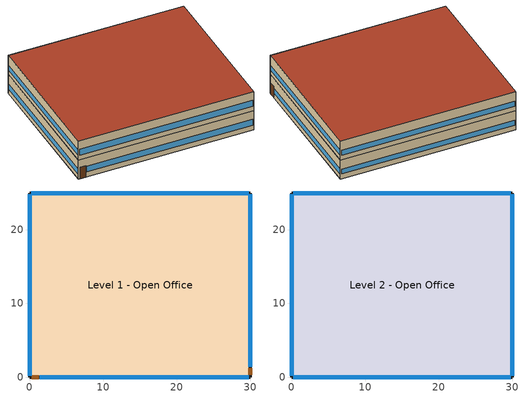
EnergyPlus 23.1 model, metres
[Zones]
Level 1 - Open Office
 floor ground (constr-slab): 0,25 30,25 30,0 0,0 z0
 wall outside (constr-wall): 0,0 30,0 30,25 0,25 0,0 z0:3.6
 window (Repair Glazing Construction): 1.41,0 29.8,0 z0.9:1.99; 30,1.41 30,24.8 / 29.8,25 0.2,25 / 0,24.8 0,0.2 z0.9:1.81
 door (Repair Door Construction): 0.3,0 1.21,0 z0:2.13
 door (Service Door Construction): 30,0.3 30,1.21 z0:2.13
Level 2 - Open Office
 floor to Level 1 - Open Office (constr-default-interiorfloor): 0,25 30,25 30,0 0,0 z3.6
 wall outside (constr-wall): 0,0 30,0 30,25 0,25 0,0 z3.6:7.2
 window (Repair Glazing Construction): 0.2,0 29.8,0 z4.5:5.59; 30,0.2 30,24.8 / 29.8,25 0.2,25 / 0,24.8 0,0.2 z4.5:5.41
 roof outside (constr-roof): 0,0 30,0 30,25 0,25 z7.2
[Building]
Office Building: 0
[Site:Location]
Tucson AZ: 32.22174, -110.926, -7, 758
[SizingPeriod:DesignDay]
Tucson-Davis-Monthan.AFB Ann Clg .4% Condns DB=>MWB: 6, 21, SummerDesignDay, 40.8, 16.9, DefaultMultipliers, , WetBulb, 18.6, , , , 6, 91810, 4.6, 310, No, No, No, ASHRAETau2017, , , 0.357, 2.321
Tucson-Davis-Monthan.AFB Ann Htg 99.6% Condns DB: 12, 21, WinterDesignDay, 0.1, 0, DefaultMultipliers, , WetBulb, 0.1, , , , , 91810, 2.4, 140, No, No, No, ASHRAEClearSky, , , , , 0
[Site:GroundTemperature:BuildingSurface]
18, 18, 18, 18, 18, 18, 18, 18, 18, 18, 18, 18
[Material]
mat-s1: MediumRough, 0.1524, 1.95, 2240, 900
mat-lib-m01-100mm-brick: MediumRough, 0.1016, 0.89, 1920, 790
mat-lib-i02-50mm-insulation-board: MediumRough, 0.0508, 0.03, 43, 1210
mat-lib-g01a-19mm-gypsum-board: MediumSmooth, 0.019, 0.16, 800, 1090
mat-lib-f16-acoustic-tile: MediumSmooth, 0.0191, 0.06, 368, 590
mat-lib-m14a-100mm-heavyweight-concrete; mat-r3: MediumRough, 0.1016, 1.95, 2240, 900
mat-r1: Rough, 0.0095, 0.16, 1120, 1460
mat-r2: MediumRough, 0.0762, 0.03, 43, 1210
[Construction]
constr-slab: mat-s1
constr-wall: mat-lib-m01-100mm-brick, mat-lib-i02-50mm-insulation-board, mat-lib-f04-wall-air-space-resistance, mat-lib-g01a-19mm-gypsum-board
constr-default-interiorfloor: mat-lib-f16-acoustic-tile, mat-lib-f05-ceiling-air-space-resistance, mat-lib-m14a-100mm-heavyweight-concrete
constr-roof: mat-r1, mat-r2, mat-r3
Repair Glazing Construction: Repair Glazing
Repair Door Construction: Repair Door Panel
Service Door Construction: Service Door Panel
[Material:NoMass]
mat-lib-f04-wall-air-space-resistance: MediumRough, 0.15
mat-lib-f05-ceiling-air-space-resistance: MediumRough, 0.18
Repair Door Panel; Service Door Panel: MediumSmooth, 0.33, 0.9, 0.6, 0.6
[WindowMaterial:SimpleGlazingSystem]
Repair Glazing: 2.4, 0.35, 0.5
[Zone]
Level 1 - Open Office; Level 2 - Open Office: , , , , , , , 2700, 750
[ZoneInfiltration:DesignFlowRate]
Level 1 - Open Office Infiltration: Level 1 - Open Office, Always On, Flow/ExteriorWallArea, , , 0.00056896
Level 2 - Open Office Infiltration: Level 2 - Open Office, Always On, Flow/ExteriorWallArea, , , 0.00056896
[People]
Level 1 - Open Office People: Level 1 - Open Office, sch-lib-office-occupancy, People, 75, , , , , Activity 120 W
Level 2 - Open Office People: Level 2 - Open Office, sch-lib-office-occupancy, People, 75, , , , , Activity 120 W
[Lights]
Level 1 - Open Office Lights: Level 1 - Open Office, sch-lib-office-lighting, Watts/Area, , 8
Level 2 - Open Office Lights: Level 2 - Open Office, sch-lib-office-lighting, Watts/Area, , 8
[ElectricEquipment]
Level 1 - Open Office Equipment: Level 1 - Open Office, sch-lib-office-occupancy, Watts/Area, , 10
Level 2 - Open Office Equipment: Level 2 - Open Office, sch-lib-office-occupancy, Watts/Area, , 10
[ThermostatSetpoint:DualSetpoint]
Level 1 - Open Office Thermostat Dual SP Control; Level 2 - Open Office Thermostat Dual SP Control: sch-sp-heating-1, sch-sp-cooling-1
[ZoneControl:Thermostat]
Level 1 - Open Office Thermostat: Level 1 - Open Office, Model-Always 4, ThermostatSetpoint:DualSetpoint, Level 1 - Open Office Thermostat Dual SP Control
Level 2 - Open Office Thermostat: Level 2 - Open Office, Model-Always 4, ThermostatSetpoint:DualSetpoint, Level 2 - Open Office Thermostat Dual SP Control
[HVACTemplate:Zone:Unitary]
Level 1 - Open Office: Level 1 - Open Office PSZ-HP, , autosize, , , Flow/Area, , 0.000432
Level 2 - Open Office: Level 2 - Open Office PSZ-HP, , autosize, , , Flow/Area, , 0.000432
[HVACTemplate:System:UnitaryHeatPump:AirToAir]
Level 1 - Open Office PSZ-HP: , Level 1 - Open Office, autosize, autosize, , , BlowThrough, 0.6, 500, 0.9, , SingleSpeedDX, , 12.8, autosize, autosize, 3, SingleSpeedDXHeatPump, , 45, autosize, 2.75, -8, , , , , Gas, , autosize, , , , autosize, autosize, , NoEconomizer
Level 2 - Open Office PSZ-HP: , Level 2 - Open Office, autosize, autosize, , , BlowThrough, 0.6, 500, 0.9, , SingleSpeedDX, , 12.8, autosize, autosize, 3, SingleSpeedDXHeatPump, , 45, autosize, 2.75, -8, , , , , Gas, , autosize, , , , autosize, autosize, , NoEconomizer
[Schedule:Compact]
sch-lib-office-occupancy: Fraction, Through: 12/31, For: Monday Tuesday Wednesday Thursday Friday SummerDesignDay, Until: 06:00, 0, Until: 07:00, 0.1, Until: 08:00, 0.2, Until: 12:00, 0.95, Until: 13:00, 0.5, Until: 17:00, 0.95, Until: 18:00, 0.3, Until: 22:00, 0.1, Until: 24:00, 0.05, For: Saturday WinterDesignDay, Until: 06:00, 0, Until: 08:00, 0.1, Until: 12:00, 0.3, Until: 17:00, 0.1, Until: 19:00, 0.05, Until: 24:00, 0, For: Sunday Holiday, Until: 06:00, 0, Until: 18:00, 0.05, Until: 24:00, 0, For: AllOtherDays, Until: 06:00, 0, Until: 18:00, 0.05, Until: 24:00, 0
sch-lib-office-lighting: Fraction, Through: 12/31, For: Monday Tuesday Wednesday Thursday Friday SummerDesignDay, Until: 05:00, 0.05, Until: 07:00, 0.1, Until: 08:00, 0.3, Until: 17:00, 0.9, Until: 18:00, 0.5, Until: 20:00, 0.3, Until: 22:00, 0.2, Until: 23:00, 0.1, Until: 24:00, 0.05, For: Saturday WinterDesignDay, Until: 06:00, 0.05, Until: 08:00, 0.1, Until: 12:00, 0.3, Until: 17:00, 0.15, Until: 24:00, 0.05, For: Sunday Holiday, Until: 24:00, 0.05, For: AllOtherDays, Until: 24:00, 0.05
sch-sp-heating-1: Temperature, Through: 12/31, For: Monday Tuesday Wednesday Thursday Friday, Until: 06:00, 15.56, Until: 19:00, 21.11, Until: 24:00, 15.56, For: Saturday Sunday Holiday SummerDesignDay, Until: 24:00, 15.56, For: WinterDesignDay, Until: 24:00, 21.11, For: AllOtherDays, Until: 24:00, 15.56
sch-sp-cooling-1: Temperature, Through: 12/31, For: Monday Tuesday Wednesday Thursday Friday, Until: 06:00, 29.44, Until: 18:00, 23.89, Until: 24:00, 29.44, For: Saturday Sunday Holiday WinterDesignDay, Until: 24:00, 29.44, For: SummerDesignDay, Until: 24:00, 23.89, For: AllOtherDays, Until: 24:00, 29.44
Activity 120 W: ActivityLevel, Through: 12/31, For: AllDays, Until: 24:00, 120
Always On: OnOff, Through: 12/31, For: AllDays, Until: 24:00, 1
Model-Always 4: Model Any Number, Through: 12/31, For: AllDays, Until: 24:00, 4
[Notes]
IDF written by gbxml2idf 0.5 (M4) (no date here: the same input gives the same text)
gbXML: output4.assembled.gbxml (sha256 afcce50b557862ec069281626a5fe26145f6cfc5658dbeb4d0465472edb86811)
notes: output4.pipeline_notes.xml
every object carries its source: stated | derived | assumed | user | reference | EnergyPlus default
source: derived; EnergyPlus 23.1 (the schema in use)
source: derived; sizing only when an HVAC fragment with sizing objects is inserted (zone and system sizing; plant sizing only when it has Sizing:Plant); the weather-file run period is the simulation
source: stated; gbXML: bldg-1; North Axis = CADModelAzimuth of the gbXML; terrain, convergence and warm-up fields are left blank = EnergyPlus defaults
source: EnergyPlus default (schema)
source: derived; the gbXML polygons are counterclockwise seen from outside, in absolute coordinates
source: assumed (notes RunPeriod); no year (typical weather); the start day is a Friday as on 2021-01-01
source: derived (notes Holidays); 2021-01-01
source: derived (notes Holidays); 2021-01-18
source: derived (notes Holidays); 2021-02-15
source: derived (notes Holidays); 2021-05-31
source: derived (notes Holidays); 2021-07-04
source: derived (notes Holidays); 2021-09-06
source: derived (notes Holidays); 2021-10-11
source: derived (notes Holidays); 2021-11-11
source: derived (notes Holidays); 2021-11-25
source: derived (notes Holidays); 2021-12-25
source: stated (gbXML Surface SlabOnGrade); gbXML: surf-sp-main-L1-floor-1
